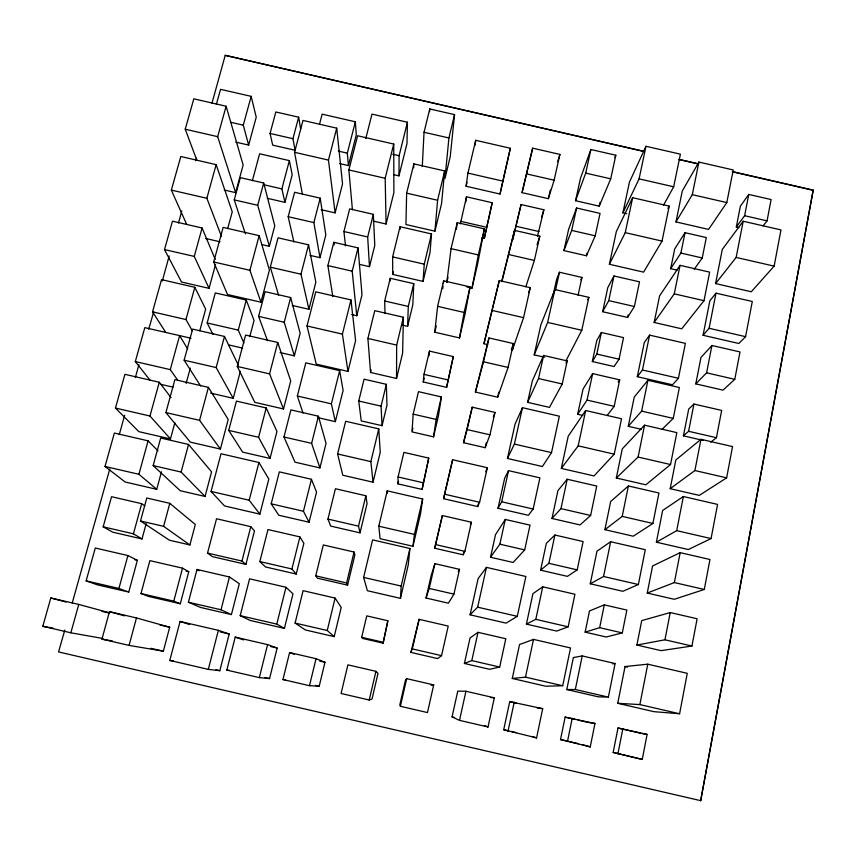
<?xml version="1.0" encoding="UTF-8"?>
<svg xmlns="http://www.w3.org/2000/svg" width="856" height="856" viewBox="0 0 856 856"><rect width="100%" height="100%" fill="white"/><g stroke="black" fill="none" stroke-linecap="round" stroke-linejoin="round"><path stroke-width="1.28" d="M396.531 378.459L396.66 345.075L403.39 317.244L374.757 310.664L367.909 338.462L370.562 372.488L396.531 378.459L402.609 353.196L403.39 317.244M393.899 174.71L398.971 175.876L399.121 155.717L407.435 122.237L371.996 114.116L365.78 138.544M400.009 229.387L400.041 226.712L431.51 233.945L430.054 252.317L423.067 281.399L392.733 274.423L392.626 256.907L400.041 226.712M397.987 483.875L398.072 476.974L403.904 452.375L428.728 458.099L422.094 489.439L397.987 483.875L398.575 481.361M407.435 122.237L406.985 143.551L398.971 175.876M406.643 193.146L405.937 224.518L434.934 231.184L441.557 203.589L444.66 170.943L413.844 163.871L406.643 193.146L437.598 200.251L434.934 231.184M402.641 325.184L407.617 326.329L408.291 306.427L413.78 283.678L390.25 278.275L384.676 300.991L385.018 313.606M413.705 167.84L413.844 163.871M413.78 283.678L412.827 304.704L407.617 326.329M422.276 166.599L424.041 132.263L429.776 108.947L454.557 114.629L450.224 156.712L444.992 178.487L448.919 137.966L454.557 114.629M400.48 598.365L401.164 586.071L409.917 548.493L372.595 539.879L363.64 577.404L367.374 590.715L400.48 598.365L408.205 565.142L409.917 548.493M429.616 111.601L429.776 108.947M413.17 414.133L412.014 431.895L433.521 436.849L438.454 415.727L441.407 396.927L418.498 391.652L413.17 414.133L436.153 419.429L433.521 436.849M423.067 281.399L424.244 264.172L431.51 233.945M423.271 381.979L423.966 374.372L429.477 351.11L453.295 356.599L446.607 387.351L423.271 381.979L424.169 378.192M429.006 355.764L429.477 351.11M434.762 332.224L437.609 306.352L443.665 280.822L470.083 286.899L465.065 313.981L459.49 337.917L434.762 332.224L436.25 325.933M442.734 288.675L443.044 286.054M443.355 283.443L443.665 280.822M412.966 546.278L414.422 534.412L422.661 499.005L387.233 490.841L378.812 526.194L380.075 538.681L412.966 546.278L420.585 513.504L422.661 499.005M466.948 287.028L471.988 288.194L477.616 264.012L484.4 228.873L457.232 222.635L451.059 248.647L446.8 282.405L448.009 277.312M456.366 229.226L457.232 222.635M422.094 489.439L428.728 458.099M460.346 223.844L466.499 196.827L492.2 202.722L484.293 238.428L481.778 237.85M466.081 186.244L467.922 173.105L475.711 140.309L510.337 148.259L500 194.034L466.081 186.244L466.991 182.403M465.739 202.102L466.499 196.827M474.962 145.37L475.711 140.309M446.607 387.351L453.295 356.599M459.49 337.917L464.134 312.451L470.083 286.899M813.2 190.107L700.679 800.66L813.2 190.107L732.543 171.617M774.145 266.141L780.961 229.9L743.179 221.244L722.282 249.428L715.584 283.571L751.268 291.768L774.145 266.141L736.16 257.431L715.584 283.571M711.079 538.574L717.563 504.409L683.356 496.523L662.651 510.465L656.381 542.19L688.278 549.541L711.079 538.574L676.7 530.656L656.381 542.19M691.937 646.034L697.116 618.76L670.227 612.554L641.722 620.621L636.896 645.06L661.078 650.646L691.937 646.034L664.952 639.796L636.896 645.06M679.6 713.765L687.261 673.319L647.767 664.181L625.041 666.546L617.743 703.3L653.866 711.657L679.6 713.765L639.871 704.584L617.743 703.3M704.285 589.474L709.956 559.503L680.178 552.634L652.582 565.977L647.232 593.058L674.239 599.286L704.285 589.474L674.368 582.572L647.232 593.058M726.626 477.851L732.543 446.586L700.957 439.321L675.844 459.95L670.184 488.68L699.288 495.389L726.626 477.851L694.901 470.543L670.184 488.68M471.988 288.194L478.333 254.917L484.4 228.873M710.769 442.156L716.429 437.705L721.662 410.42L693.938 404.043L688.706 409.072L683.43 435.854L702.958 440.359M734.78 379.326L740.001 351.944L711.935 345.492L700.989 357.423L695.789 383.873L722.988 390.133L734.78 379.326L706.596 372.841L695.789 383.873M763.028 225.931L767.051 220.859L771.106 199.555L748.754 194.43L740.376 206.189L736.321 227.001L738.889 227.6M745.587 336.675L752.285 301.494L716.001 293.159L709.849 300.777L703.065 335.274L738.835 343.491L745.587 336.675L709.11 328.287L703.065 335.274M664.952 639.796L670.227 612.554M642.257 759.422L647.093 734.427L618 727.996L613.174 752.435L642.257 759.422L613.174 752.435M639.871 704.584L647.767 664.181M706.596 372.841L711.935 345.492M676.7 530.656L683.356 496.523M736.16 257.431L743.179 221.244M694.901 470.543L700.957 439.321M736.321 227.001L744.624 215.712L748.754 194.43M674.368 582.572L680.178 552.634M484.293 238.428L492.2 202.722M617.925 753.794L622.847 728.809M726.808 202.572L733.239 169.948L698.903 162.073L682.286 190.995L675.973 221.918L708.575 229.408L726.808 202.572L692.301 194.654L675.973 221.918M683.43 435.854L688.598 431.296L693.938 404.043M709.11 328.287L716.001 293.159M638.362 584.53L645.285 549.702L610.66 541.72L596.964 551.178L590.255 583.781L622.826 591.293L638.362 584.53L603.566 576.495L590.255 583.781M661.923 429.487L673.244 418.402L679.375 387.533L647.917 380.289L634.264 397.066L628.261 426.299L641.262 429.295M652.903 523.465L658.949 493.013L628.4 485.973L610.67 501.509L604.892 529.671L633.237 536.209L652.903 523.465L622.216 516.393L604.892 529.671M670.537 464.53L676.839 432.622L644.557 425.186L622.28 448.886L616.309 478.001L645.831 484.806L670.537 464.53L638.095 457.061L616.309 478.001M704.017 300.681L709.656 272.133L680.049 265.339L659.591 295.887L654.155 322.466L681.74 328.811L704.017 300.681L674.282 293.854L654.155 322.466M608.37 697.137L615.09 663.528L582.208 655.931L573.37 657.558L566.779 689.54L598.248 696.816L608.37 697.137L575.328 689.497L566.779 689.54M622.291 632.916L626.849 610.071L604.304 604.871L589.495 610.927L585.14 632.145L606.155 637.003L622.291 632.916L599.66 627.683L585.14 632.145M694.205 269.298L702.241 257.966L706.307 237.561L685.014 232.682L674.699 248.978L670.687 268.688L677.128 270.164M678.423 378.277L685.378 343.363L649.597 335.135L644.311 342.518L637.303 376.694L672.506 384.793L678.423 378.277L642.46 370.006L637.303 376.694M674.282 293.854L680.049 265.339M590.255 746.881L594.952 723.491L565.131 717.114L560.52 739.541L590.255 746.881L582.401 744.613M603.566 576.495L610.66 541.72M628.261 426.299L641.647 411.126L647.917 380.289M599.66 627.683L604.304 604.871M622.216 516.393L628.4 485.973M638.095 457.061L644.557 425.186M692.301 194.654L698.903 162.073M670.687 268.688L680.895 253.066L685.014 232.682M662.041 241.082L669.232 206.103L632.648 197.704L616.331 231.58L609.376 264.269L643.605 272.133L662.041 241.082L625.265 232.639L609.376 264.269M663.486 205.247L673.683 186.79L680.392 154.166L645.98 146.28L629.406 182.242L622.911 212.823L626.785 213.711M575.328 689.497L582.208 655.931M642.46 370.006L649.597 335.135M567.453 741.606L572.225 718.238M562.713 685.742L570.535 647.949L533.502 639.389L519.538 644.547L512.273 678.476L545.721 686.223L562.713 685.742L525.488 677.139L512.273 678.476M614.233 454.161L621.531 418.777L585.675 410.527L568.213 436.196L561.333 468.403L594.043 475.936L614.233 454.161L578.196 445.858L561.333 468.403M536.584 737.915L542.693 708.65L509.727 701.631L503.713 729.74L536.584 737.915L532.282 736.47M627.587 317.437L634.392 306.512L639.518 281.838L613.966 275.964L607.76 287.712L602.667 311.712L627.587 317.437L628.111 314.912M619.048 359.188L623.543 337.617L601.372 332.513L596.814 340.442L592.331 361.542L614.084 366.55L619.048 359.188L596.803 354.074L592.331 361.542M577.212 569.871L583.107 541.548L554.902 535.032L546.331 543.378L540.607 570.182L567.41 576.366L577.212 569.871L548.889 563.334L540.607 570.182M590.629 515.462L596.739 486.048L567.207 479.242L557.93 490.627L551.992 518.469L580.047 524.942L590.629 515.462L560.958 508.625L551.992 518.469M568.159 626.827L574.922 594.246L542.725 586.809L532.913 593.7L526.419 624.11L556.593 631.075L568.159 626.827L535.813 619.359L526.419 624.11M607.311 415.278L614.191 406.343L619.691 379.85L592.652 373.623L583.043 389.052L577.672 414.283L582.84 415.481M500 194.034L510.337 148.259M622.911 212.823L639.1 178.861L645.98 146.28M535.813 619.359L542.725 586.809M548.889 563.334L554.902 535.032M560.958 508.625L567.207 479.242M525.488 677.139L533.502 639.389M577.672 414.283L587.045 400.094L592.652 373.623M596.803 354.074L601.372 332.513M602.667 311.712L608.744 300.617L613.966 275.964M578.196 445.858L585.675 410.527M625.265 232.639L632.648 197.704M508.004 731.302L514.242 702.07M524.675 549.916L530.035 525.145L505.297 519.442L495.506 534.668L490.52 557.245L513.119 562.467L524.675 549.916L499.861 544.181L490.52 557.245M499.69 667.049L505.81 638.758L478.023 632.327L470.051 637.923L464.391 663.475L489.6 669.306L499.69 667.049L471.795 660.597L464.391 663.475M599.221 206.157L610.724 178.84L615.806 155.225L590.875 149.511L580.475 178.283L575.542 200.721L599.221 206.157L600.035 202.412M488.027 726.969L494.329 697.811L465.932 691.241L457.767 691.145L452.064 716.889L459.512 720.367L488.027 726.969L484.443 725.556M562.232 383.98L567.218 360.911L543.603 355.475L532.314 380.974L527.596 402.352L549.477 407.392L562.232 383.98L538.542 378.534L527.596 402.352M595.22 235.817L600.056 213.401L576.602 208.019L568.673 229.108L563.943 250.594L586.446 255.762L595.22 235.817L571.68 230.414L563.943 250.594M551.521 452.631L559.364 416.198L522.449 407.691L515.066 424.116L507.448 458.463L542.394 466.52L551.521 452.631L514.403 444.082L507.448 458.463M517.292 616.331L525.873 576.484L486.454 567.378L478.119 578.624L470.083 614.811L506.089 623.136L517.292 616.331L477.648 607.172L470.083 614.811M565.944 360.868L581.78 330.277L588.864 297.353L554.891 289.542L540.885 324.745L534.219 354.876L544.587 357.262M586.446 255.762L587.002 253.226M578.078 295.299L581.952 277.419L559.46 272.251L556.571 279.591L552.987 295.898M533.149 509.042L539.901 477.862L508.56 470.64L504.666 478.194L497.999 508.304L528.387 515.312L533.149 509.042L501.67 501.787L497.999 508.304M538.542 378.534L543.603 355.475M571.68 230.414L576.602 208.019M575.542 200.721L585.707 173.105L590.875 149.511M477.648 607.172L486.454 567.378M501.67 501.787L508.56 470.64M514.403 444.082L522.449 407.691M471.795 660.597L478.023 632.327M459.512 720.367L465.932 691.241M534.219 354.876L547.647 322.423L554.891 289.542M555.523 290.109L559.46 272.251M499.861 544.181L505.297 519.442M453.926 594.139L459.501 569.347L434.901 563.665L431.189 575.532L426.042 598.023L448.416 603.191L453.926 594.139L429.231 588.436L426.042 598.023M489.942 434.827L494.982 412.432L472.234 407.189L463.503 442.702L485.181 447.699L489.942 434.827L467.119 429.573L463.503 442.702M433.703 684.896L427.476 712.567L400.373 706.296L399.859 704.681L405.551 679.835L406.707 678.648L433.703 684.896L431.114 685.271M463.15 554.795L464.872 551.35L471.421 522.246L442.37 515.537L434.698 548.225L463.15 554.795L463.738 552.216M441.557 655.664L448.212 626.068L419.098 619.337L410.891 652.4L437.662 658.585L441.557 655.664L412.314 648.902L410.891 652.4M508.09 367.438L513.45 343.577L488.969 337.938L475.401 392.048L497.7 397.184L508.09 367.438L483.522 361.788L475.401 392.048M513.75 344.016L512.348 350.265L523.562 317.651L530.281 287.67L499.294 280.554L483.94 343.727L487.813 344.626M537.472 236.395L543.881 209.774L521.09 204.541L512.584 239.776M477.691 506.559L479.606 502.279L487.353 467.74L452.621 459.736L443.579 498.684L477.691 506.559L478.279 503.959M525.841 286.814L534.369 260.438L539.815 236.17L514.51 230.36L501.616 281.592M548.375 198.678L554.121 180.209L559.899 154.412L532.667 148.163L522.032 192.632L548.375 198.678L550.333 189.946M485.181 447.699L486.304 442.68M497.7 397.184L498.855 392.059M467.119 429.573L472.234 407.189M483.522 361.788L488.969 337.938M522.032 192.632L532.667 148.163M502.012 281.335L514.51 230.36M514.531 232.425L521.09 204.541M443.579 498.684L452.621 459.736M434.698 548.225L442.37 515.537M412.314 648.902L419.098 619.337M400.373 706.296L406.707 678.648M483.94 343.727L499.294 280.554M429.231 588.436L434.901 563.665M369.225 700.005L375.923 671.329L347.9 664.845L341.084 693.499L369.225 700.005L372.039 698.978L378.01 673.383L375.923 671.329M383.114 643.177L387.864 620.76L366.753 615.871L361.681 637.281L362.377 638.383L383.114 643.177L387.864 620.76M436.153 419.429L441.407 396.927M412.314 430.654L412.902 428.171M347.6 585.151L346.594 582.957L354.042 552.034L323.322 544.94L315.746 575.821L317.373 578.175L347.6 585.151L354.887 554.859L354.042 552.034M334.204 636.629L341.223 607.471L335.092 598.077L303.099 590.672L295.095 623.072L305.335 629.952L334.204 636.629L327.249 630.508L295.095 623.072M360.023 532.86L367.053 503.67L365.854 495.763L335.413 488.733L327.944 519.089L330.705 526.087L360.023 532.86L358.525 526.151L365.854 495.763M373.055 482.195L380.246 452.3L378.769 428.899L345.664 421.27L337.606 453.969L342.785 475.219L373.055 482.195L370.862 461.63L378.769 428.899M309.476 685.699L316.035 658.692L289.596 652.572L282.951 679.546L309.476 685.699L319.202 686.223L324.98 662.266L316.035 658.692M382.044 425.689L381.07 406.161L386.356 384.323L364.089 379.187L358.728 401.015L361.243 420.895L382.044 425.689L386.966 405.284L386.356 384.323M327.249 630.508L335.092 598.077M437.598 200.251L444.66 170.943M392.733 274.423L393.353 271.898M370.562 372.488L371.183 369.963M373.366 221.105L386.088 224.026L393.878 192.6L393.739 144.054L357.605 135.762L348.863 169.959L352.426 209.784M309.07 522.224L303.452 511.267L311.434 479.285L279.334 471.87L271.202 503.82L278.799 515.237L309.07 522.224L316.549 492.136L311.434 479.285M317.48 417.546L335.349 421.666L331.379 403.861L339.661 370.648L305.806 362.848L297.353 396.018L303.035 413.084M284.406 628.379L276.788 624.12L285.979 587.259L249.578 578.838L240.194 615.657L250.166 620.461L284.406 628.379L292.977 593.861L285.979 587.259M296.24 574.055L291.917 568.983L299.91 536.905L267.981 529.532L259.839 561.568L265.51 566.961L296.24 574.055L303.88 543.293L299.91 536.905M351.666 314.559L356.781 315.736L362.002 294.774L358.054 247.876L333.819 242.312L327.88 265.585L332.802 296.55M359.616 264.397L369.482 266.665L374.778 245.405L373.344 214.332L349.665 208.896L343.919 231.527L345.524 245.886M319.93 467.922L326.04 443.365L318.421 416.209L290.901 409.874L283.978 436.999L295.042 462.187L319.93 467.922L311.616 443.365L318.421 416.209M269.565 678.583L277.151 648.024L267.586 644.6L235.218 637.11L226.819 670.098L259.325 677.62L269.565 678.583L264.547 677.428M335.349 421.666L343.106 390.422L339.661 370.648M347.953 371.418L355.593 340.624L350.971 299.932L315.757 291.832L307.015 325.965L316.26 364.121L347.953 371.418L342.411 334.118L350.971 299.932M356.781 315.736L352.201 271.181L358.054 247.876M369.482 266.665L367.673 236.984L373.344 214.332M259.325 677.62L267.586 644.6M386.088 224.026L385.179 178.294L393.739 144.054M280.137 352.565L294.357 355.839L300.156 333.252L290.633 297.535L265.125 291.671L258.619 316.367L267.521 340.731M245.918 564.382L241.97 561.055L250.797 526.665L216.536 518.757L207.537 553.104L212.374 556.635L245.918 564.382L254.5 530.859L250.797 526.665M309.968 255.356L319.984 257.656L325.815 234.919L320.208 198.153L294.603 192.279L288.183 216.696L293.918 242.055M339.65 163.582L348.424 165.604L347.311 153.149L355.358 121.787L322.156 114.169L319.523 124.195M270.025 458.442L276.948 431.467L266.205 407.959L236.449 401.1L228.723 430.397L242.644 452.118L270.025 458.442L258.608 437.288L266.205 407.959M292.335 305.474L308.92 309.294L315.853 282.245L308.567 244.837L278.05 237.829L270.314 267.158L278.596 295.192M283.518 408.965L290.719 380.877L277.74 342.475L245.586 335.07L237.283 366.432L254.799 402.341L283.518 408.965L269.587 373.879L277.74 342.475M231.409 614.587L239.316 583.717L229.462 576.976L197.019 569.475L188.406 602.239L200.764 607.503L231.409 614.587L221.009 609.772L188.406 602.239M321.128 209.688L335.124 212.898L342.539 183.922L336.729 128.175L302.992 120.428L294.55 152.304L302.382 194.119M348.424 165.604L356.278 134.895L355.358 121.787M219.832 670.676L229.205 634.007L218.366 630.326L180.07 621.467L169.798 660.457L208.308 669.381L219.832 670.676L215.958 669.777M259.86 514.114L268.827 479.05L258.929 462.497L221.009 453.755L211.068 491.43L224.518 505.95L259.86 514.114L249.192 500.225L211.068 491.43M249.192 500.225L258.929 462.497M221.009 609.772L229.462 576.976M208.308 669.381L218.366 630.326M294.357 355.839L284.224 322.263L290.633 297.535M335.124 212.898L328.458 160.083L336.729 128.175M319.984 257.656L313.874 222.603L320.208 198.153M308.92 309.294L300.97 274.209L308.567 244.837M512.616 239.798L513.9 234.886M180.306 603.769L188.748 571.755L182.521 568.17L149.875 560.627L140.983 593.55L148.463 596.407L180.306 603.769L173.779 601.137L140.983 593.55M260.952 302.211L269.437 270.047L259.143 235.657L223.127 227.386L213.711 261.968L227.503 294.518L260.952 302.211L249.909 270.293L259.143 235.657M292.945 138.704L298.658 117.197L275.846 111.965L270.057 133.45L272.69 145.124L295.095 150.271L292.945 138.704L270.057 133.45M267.233 198.282L284.93 202.348L281.881 188.876L289.371 160.628L259.625 153.791L252.359 180.734M173.779 601.137L182.521 568.17M189.893 544.951L195.318 524.482L169.798 503.328L146.772 498.01L140.502 520.994L169.413 540.211L189.893 544.951L163.614 526.333L140.502 520.994M261.776 244.57L269.362 246.314L274.787 225.781L263.691 183.002L240.301 177.631L234.244 199.887L245.383 233.827M163.346 651.191L169.691 627.234L136.478 617.936L109.461 611.676L101.95 639.122L129.074 645.403L163.346 651.191L150.913 648.313M205.066 496.459L211.571 471.838L188.545 444.446L160.693 438.015L153.16 465.6L180.22 490.723L205.066 496.459L181.13 472.063L153.16 465.6M284.93 202.348L292.206 174.785L289.371 160.628M210.544 393.086L233.228 398.318L240.354 371.311M249.792 336.601L254.05 320.444L246.271 300.06L215.295 292.934L207.163 322.958L212.962 334.289M220.399 449.068L228.21 419.461L208.415 387.361L174.892 379.636L165.893 412.571L190.299 442.124L220.399 449.068L199.576 420.339L165.893 412.571M243.939 343.106L238.268 330.116L246.271 300.06M163.614 526.333L169.798 503.328M181.13 472.063L188.545 444.446M199.576 420.339L208.415 387.361M269.362 246.314L257.72 205.28L263.691 183.002M233.228 398.318L216.161 367.566L224.497 336.451L192.611 329.111L184.136 360.194L200.657 386.024M129.074 645.403L136.478 617.936M215.241 259.454L202.091 227.985L172.473 221.18L164.513 249.578L181.493 282.009L209.057 288.354L215.573 264.397M224.229 190.021L235.635 192.643L243.147 165.026L226.123 106.23L193.82 98.825L185.238 129.224L196.773 160.051M235.742 142.128L248.647 145.081L256.233 117.197L251.172 96.353L220.548 89.334L216.365 104.346M144.782 505.96L141.679 503.681L111.547 496.715L103.18 526.825L112.725 532.175L142.01 538.948L146.151 523.722M128.742 592.074L137.367 560.327L127.908 555.555L95.284 548.011L86.135 580.871L97.113 584.766L128.742 592.074L118.92 588.457L86.135 580.871M158.007 450.834L148.099 440.84L114.372 433.05L105.01 466.466L125.19 482.024L156.734 489.311L161.484 471.838M199.769 330.78L205.654 309.102L194.815 287.295L161.538 279.645L152.539 311.851L165.732 332.417M171.061 397.623L159.28 382.236L124.923 374.318L115.442 408.055L138.833 431.649L170.472 438.946L174.859 422.8M227.707 228.541L232.244 211.849L216.151 164.641L180.809 156.52L171.339 190.107L186.629 224.261M186.148 383.37L190.31 368.048M177.716 380.225L170.28 369.621L179.6 335.648L187.689 348.948M192.29 330.737L185.966 319.545L194.815 287.295M248.647 145.081L243.286 125.169L251.172 96.353M142.01 538.948L133.44 533.823L141.679 503.681M118.92 588.457L127.908 555.555M221.511 236.502L206.863 198.271L216.151 164.641M170.472 438.946L149.971 416.016L159.28 382.236M209.057 288.354L194.259 256.415L202.091 227.985M156.734 489.311L138.907 474.288L148.099 440.84M235.635 192.643L217.681 136.671L226.123 106.23M150.014 380.15L135.312 361.564L144.814 327.634L191.016 338.238M700.679 800.66L58.561 651.94L64.799 630.059M72.204 603.073L109.782 469.045M119.262 434.645L124.644 415.353M135.334 377.592L138.929 364.71M148.719 329.207L153.684 311.894M162.319 280.982L169.188 255.923M178.508 223.009L181.761 210.918M195.767 160.768L196.484 158.2M211.967 103.223L225.224 55.34L644.097 151.351M78.752 604.432L50.804 597.97L42.8 626.292L70.855 632.798L78.752 604.432L109.589 612.81M557.673 161.656L559.899 154.412M541.527 217.381L543.881 209.774M537.065 244.827L539.815 236.17M528.601 292.688L530.281 287.67M511.364 349.697L513.45 343.577M493.313 417.086L494.982 412.432M614.833 157.6L615.806 155.225M485.694 471.774L487.353 467.74M580.86 279.837L581.952 277.419M470.479 524.321L471.421 522.246M587.687 299.728L588.864 297.353M566.019 363.19L567.218 360.911M458.302 571.615L459.501 569.347M667.937 208.393L669.232 206.103M618.128 382.011L619.691 379.85M612.489 663.849L615.09 663.528M490.509 697.522L494.329 697.811M282.951 679.546L285.487 679.792M226.819 670.098L229.355 670.398M537.108 707.966L542.693 708.65M169.798 660.457L173.586 660.96M588.083 722.357L594.952 723.491M101.95 639.122L112.371 640.941M641.733 733.485L647.093 734.427M70.855 632.798L102.859 638.48M42.8 626.292L53.275 628.197M679.215 159.398L698.731 163.871M643.626 151.448L225.224 55.34M678.819 159.516L698.368 163.999M732.255 171.767L813.05 190.289M639.1 178.861L673.683 186.79M424.041 132.263L448.919 137.966M585.707 173.105L610.724 178.84M744.624 215.712L767.051 220.859M526.782 173.939L554.121 180.209M392.754 154.262L399.121 155.717M467.922 173.105L502.729 181.087M230.478 122.226L243.286 125.169M338.334 151.095L347.311 153.149M294.55 152.304L328.458 160.083M185.238 129.224L217.681 136.671M348.863 169.959L385.179 178.294M680.895 253.066L702.241 257.966M516.136 226.294L538.991 231.537M460.699 221.329L486.486 227.257M263.702 184.703L281.881 188.876M508.978 254.607L534.369 260.438M451.059 248.647L478.333 254.917M234.244 199.887L257.72 205.28M288.183 216.696L313.874 222.603M171.339 190.107L206.863 198.271M343.919 231.527L367.673 236.984M608.744 300.617L634.392 306.512M392.626 256.907L424.244 264.172M327.88 265.585L352.201 271.181M205.772 238.514L219.992 241.777M547.647 322.423L581.78 330.277M492.435 310.503L523.562 317.651M270.314 267.158L300.97 274.209M437.609 306.352L464.134 312.451M164.513 249.578L194.259 256.415M384.676 300.991L408.291 306.427M213.711 261.968L249.909 270.293M367.909 338.462L396.66 345.075M307.015 325.965L342.411 334.118M258.619 316.367L284.224 322.263M641.647 411.126L673.244 418.402M587.045 400.094L614.191 406.343M688.598 431.296L716.429 437.705M207.163 322.958L238.268 330.116M152.539 311.851L185.966 319.545M423.966 374.372L447.87 379.871M228.563 344.882L242.665 348.135M237.283 366.432L269.587 373.879M184.136 360.194L216.161 367.566M358.728 401.015L381.07 406.161M297.353 396.018L331.379 403.861M135.312 361.564L170.28 369.621M160.468 384.248L173.073 387.147M283.978 436.999L311.616 443.365M337.606 453.969L370.862 461.63M228.723 430.397L258.608 437.288M115.442 408.055L149.971 416.016M398.072 476.974L422.992 482.72M444.703 494.233L479.606 502.279M378.812 526.194L414.422 534.412M271.202 503.82L303.452 511.267M105.01 466.466L138.907 474.288M327.944 519.089L358.525 526.151M435.704 544.609L464.872 551.35M363.64 577.404L401.164 586.071M259.839 561.568L291.917 568.983M103.18 526.825L133.44 533.823M315.746 575.821L346.594 582.957M207.537 553.104L241.97 561.055M625.041 666.546L627.608 667.134M186.212 571.166L188.748 571.755M134.852 559.738L137.367 560.327M361.681 637.281L382.857 642.182M240.194 615.657L276.788 624.12M220.217 631.931L229.205 634.007M509.727 701.631L515.943 703.065M270.646 646.526L277.151 648.024M618 727.996L640.491 733.196M565.131 717.114L575.393 719.489M577.961 720.089L586.938 722.164M319.77 661.057L324.98 662.266M101.864 611.377L109.579 613.163M159.772 624.933L169.691 627.234M560.52 739.541L578.538 743.714M315.479 685.367L319.202 686.223M452.064 716.889L454.579 717.478M503.713 729.74L508.71 730.906M511.214 731.484L516.211 732.64M50.804 597.97L66.105 602.068M109.461 611.676L124.634 615.86M180.07 621.467L189.657 624.538M235.218 637.11L243.618 639.903M289.596 652.572L294.368 654.284M197.019 569.475L199.159 570.781M224.497 336.451L238.385 365.223M298.658 117.197L300.67 129.181M333.819 242.312L334.182 244.944M387.233 490.841L387.34 493.356M390.25 278.275L390.283 280.939"/></g></svg>
